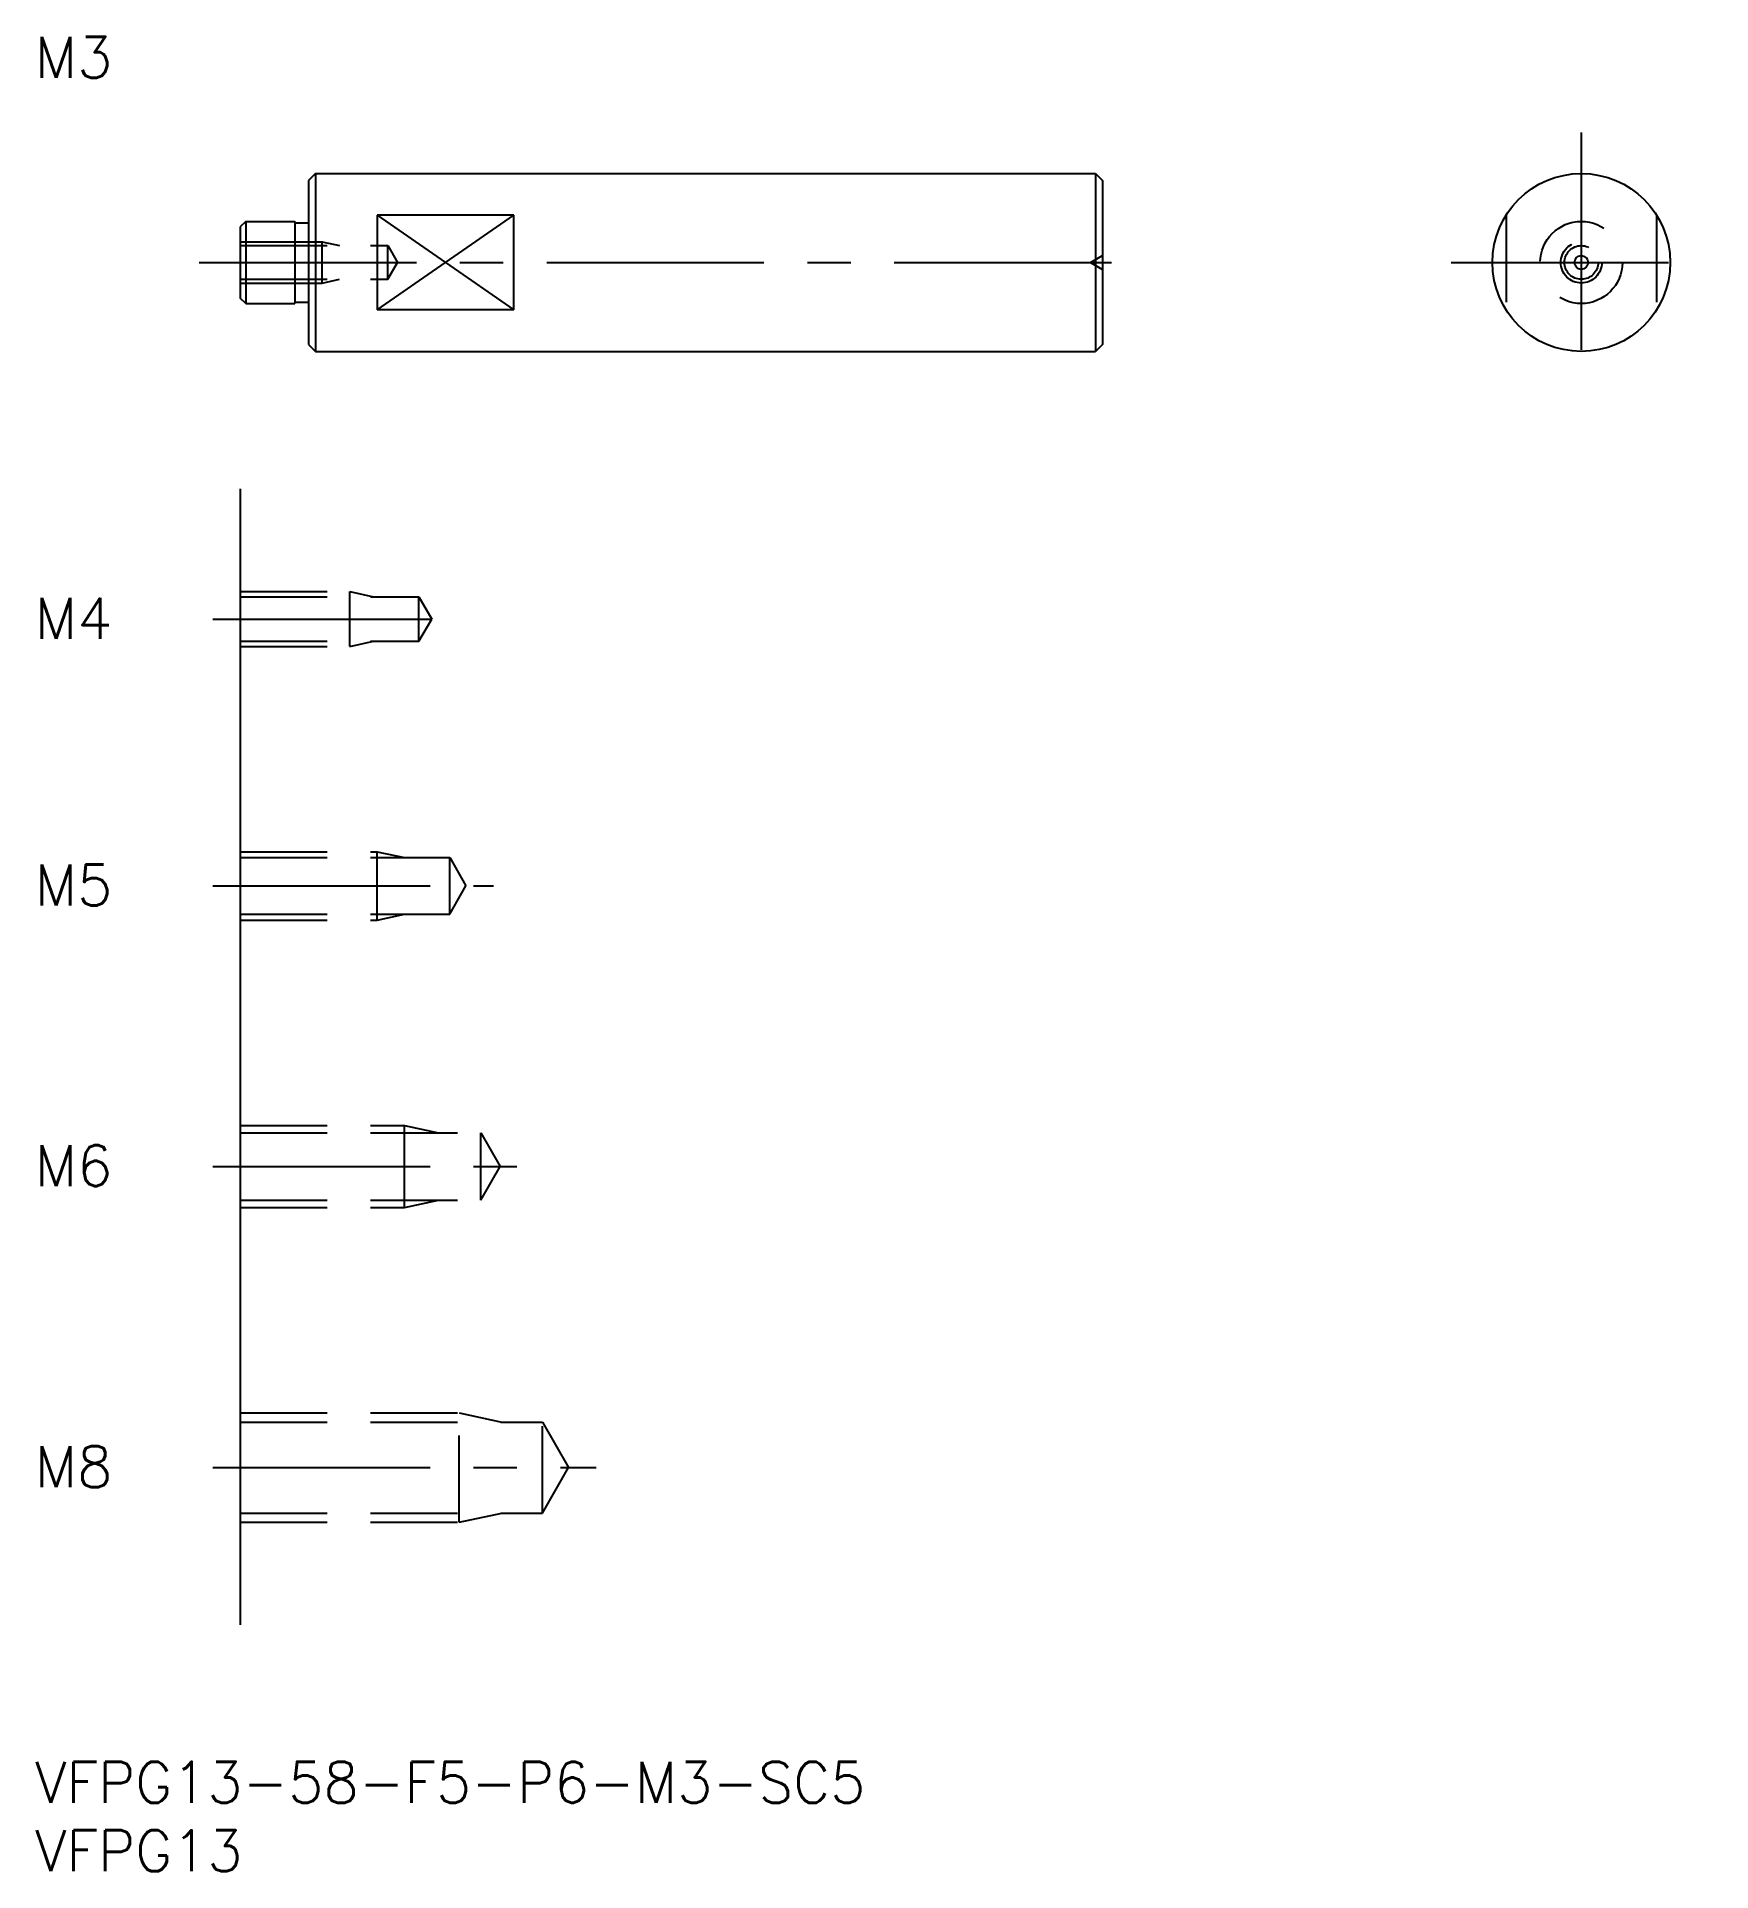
# Model space of a CAD drawing. Extents: x 0 to 122, y -8 to 126.
import ezdxf

# ---------------------------------------------------------------- set-up
doc = ezdxf.new("R2010")
doc.units = 0
doc.header["$LTSCALE"] = 0.5
doc.linetypes.add('CENTER', pattern=[50.8, 31.75, -6.35, 6.35, -6.35])
doc.linetypes.add('DASHED', pattern=[19.05, 12.7, -6.35])
for name, color, linetype in [('MSM_CENTER', 1, 'CENTER'), ('MSM_CONTINUOUS', 7, 'CONTINUOUS'), ('MSM_DASHED', 4, 'DASHED'), ('MSM_NARROW', 5, 'CONTINUOUS'), ('MSM_PART_NUMBER', 7, 'CONTINUOUS')]:
    doc.layers.add(name, color=color, linetype=linetype)
doc.styles.get("Standard").update_dxf_attribs({"font": 'txt.shx', "height": 3, "bigfont": 'bigfont.shx'})

# ---------------------------------------------------------------- blocks, each defined once
blk = doc.blocks.new('*U4')
at = {"layer": 'MSM_PART_NUMBER'}
blk.add_text('VFPG13-58-F5-P6-M3-SC5', height=3, dxfattribs=at).set_placement((0, -3))
blk = doc.blocks.new('*U5')
at = {"layer": 'MSM_PART_NUMBER'}
blk.add_text('VFPG13', height=3, dxfattribs=at).set_placement((0, -8))
blk = doc.blocks.new('*U6')
at = {"layer": 'MSM_PART_NUMBER'}
blk.add_text('M8', height=3, dxfattribs=at).set_placement((0, 20.06))
blk = doc.blocks.new('*U7')
at = {"layer": 'MSM_PART_NUMBER'}
blk.add_text('M6', height=3, dxfattribs=at).set_placement((0, 42.06))
blk = doc.blocks.new('*U8')
at = {"layer": 'MSM_PART_NUMBER'}
blk.add_text('M5', height=3, dxfattribs=at).set_placement((0, 62.56))
blk = doc.blocks.new('*U9')
at = {"layer": 'MSM_PART_NUMBER'}
blk.add_text('M4', height=3, dxfattribs=at).set_placement((0, 82.06))
blk = doc.blocks.new('*U10')
at = {"layer": 'MSM_PART_NUMBER'}
blk.add_text('M3', height=3, dxfattribs=at).set_placement((0, 123.05))

msp = doc.modelspace()

# ---------------------------------------------------------------- linework, layer by layer
at = {"layer": 'MSM_CENTER'}
for p, q in [((113, 119.05), (113, 100.05)), ((12, 109.55), (81, 109.55)), ((103.5, 109.55), (122.5, 109.55)), ((13, 83.5), (31, 83.5)), ((13, 64), (33.5, 64)), ((13, 43.5), (36, 43.5)), ((13, 21.5), (41, 21.5))]:
    msp.add_line(p, q, dxfattribs=at)
at = {"layer": 'MSM_CONTINUOUS'}
for p, q in [((20.5, 116.05), (20, 115.55)), ((20, 115.55), (20, 103.55)), ((20.5, 116.05), (20.5, 103.05)), ((20.5, 116.05), (77.5, 116.05)), ((77.5, 116.05), (77.5, 103.05)), ((77.5, 116.05), (78, 115.55)), ((78, 115.55), (78, 103.55)), ((35, 113.01), (25, 113.01)), ((25, 113.01), (25, 106.08)), ((35, 106.08), (35, 113.01)), ((15.4, 112.55), (15, 112.15)), ((15, 112.15), (15, 106.95)), ((15.4, 112.55), (19, 112.55)), ((15.4, 112.55), (15.4, 106.55)), ((19, 112.55), (19, 106.55)), ((19, 112.45), (20, 112.45)), ((15.4, 106.55), (15, 106.95)), ((15.4, 106.55), (19, 106.55)), ((19, 106.65), (20, 106.65)), ((35, 106.08), (25, 106.08)), ((20, 103.55), (20.5, 103.05)), ((78, 103.55), (77.5, 103.05)), ((20.5, 103.05), (77.5, 103.05)), ((15, 93), (15, 10))]:
    msp.add_line(p, q, dxfattribs=at)
for radius in [6.5, 0.5]:
    msp.add_circle((113, 109.55), radius, dxfattribs=at)
at = {"layer": 'MSM_DASHED'}
for p, q in [((107.5, 113.01), (107.5, 106.08)), ((118.5, 113.01), (118.5, 106.08)), ((15, 111.05), (21, 111.05)), ((15, 110.78), (25.79, 110.78)), ((21, 111.05), (22.25, 110.78)), ((21, 108.05), (21, 111.05)), ((25.79, 108.32), (25.79, 110.78)), ((25.79, 110.78), (26.5, 109.55)), ((77.13, 109.55), (78, 110.05)), ((25.79, 108.32), (26.5, 109.55)), ((77.13, 109.55), (78, 109.05)), ((15, 108.32), (25.79, 108.32)), ((15, 108.05), (21, 108.05)), ((21, 108.05), (22.25, 108.32)), ((15, 85.5), (23, 85.5)), ((15, 85.12), (28.06, 85.12)), ((23, 81.5), (23, 85.5)), ((23, 85.5), (24.75, 85.12)), ((28.06, 81.88), (28.06, 85.12)), ((28.06, 85.12), (29, 83.5)), ((28.06, 81.88), (29, 83.5)), ((15, 81.88), (28.06, 81.88)), ((23, 81.5), (24.75, 81.88)), ((15, 81.5), (23, 81.5)), ((15, 66.5), (25, 66.5)), ((15, 66.07), (30.31, 66.07)), ((25, 61.5), (25, 66.5)), ((25, 66.5), (27, 66.07)), ((30.31, 61.93), (30.31, 66.07)), ((30.31, 66.07), (31.5, 64)), ((30.31, 61.93), (31.5, 64)), ((15, 61.93), (30.31, 61.93)), ((25, 61.5), (27, 61.93)), ((15, 61.5), (25, 61.5)), ((15, 46.5), (27, 46.5)), ((15, 45.96), (32.58, 45.96)), ((27, 40.5), (27, 46.5)), ((27, 46.5), (29.5, 45.96)), ((32.58, 41.04), (32.58, 45.96)), ((32.58, 45.96), (34, 43.5)), ((32.58, 41.04), (34, 43.5)), ((15, 41.04), (32.58, 41.04)), ((15, 40.5), (27, 40.5)), ((27, 40.5), (29.5, 41.04)), ((15, 25.5), (31, 25.5)), ((31, 17.5), (31, 25.5)), ((31, 25.5), (34.12, 24.82)), ((15, 24.82), (37.08, 24.82)), ((37.08, 18.18), (37.08, 24.82)), ((37.08, 24.82), (39, 21.5)), ((37.08, 18.18), (39, 21.5)), ((15, 18.18), (37.08, 18.18)), ((15, 17.5), (31, 17.5)), ((31, 17.5), (34.12, 18.18))]:
    msp.add_line(p, q, dxfattribs=at)
for radius in [3, 1.5, 1.23]:
    msp.add_circle((113, 109.55), radius, dxfattribs=at)
at = {"layer": 'MSM_NARROW'}
for p, q in [((25, 106.08), (35, 113.01)), ((25, 113.01), (35, 106.08))]:
    msp.add_line(p, q, dxfattribs=at)

# ---------------------------------------------------------------- block references
at = {"layer": 'MSM_CONTINUOUS'}
for name in ['*U10', '*U9', '*U8', '*U7', '*U6', '*U4', '*U5']:
    msp.add_blockref(name, (0, 0), dxfattribs=at)

doc.saveas('drawing.dxf')
